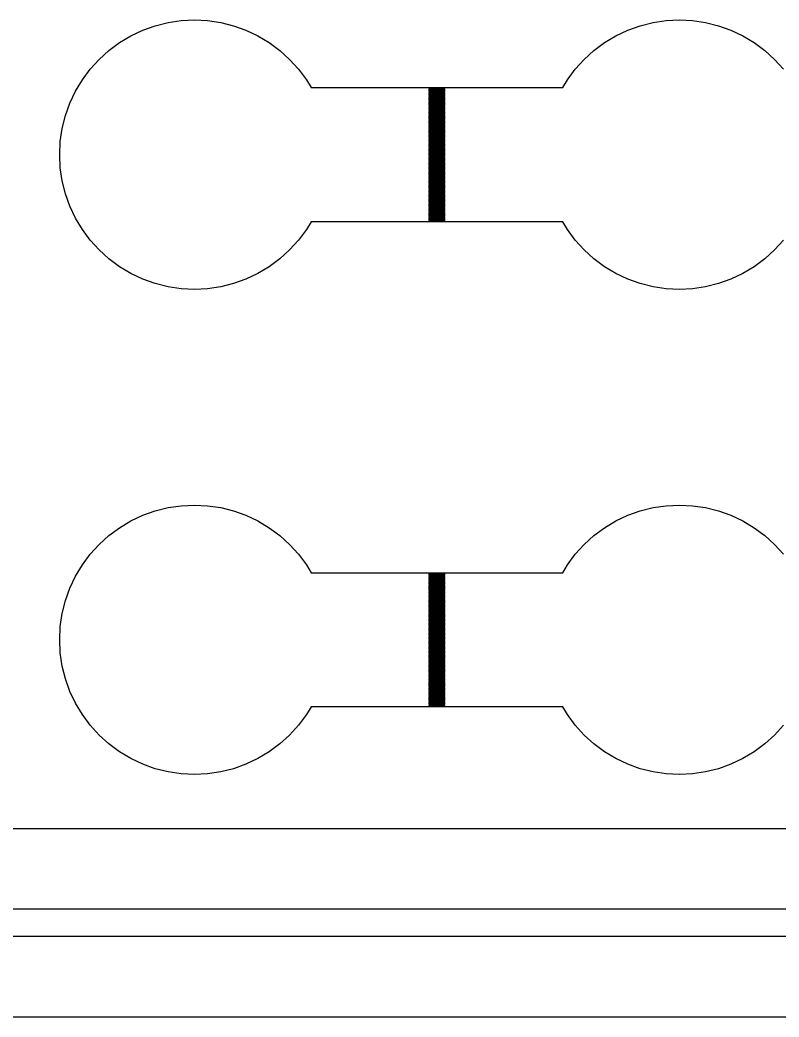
# Model space of a CAD drawing. Extents: x -16 to 132, y -40 to 113.
# Drawn here: x 84.12 to 98.53, y -2.56 to 16.36 of the extents above; entities that cross this region are included whole.
import ezdxf

# ---------------------------------------------------------------- set-up
doc = ezdxf.new("R2010")
doc.units = 0

msp = doc.modelspace()

# ---------------------------------------------------------------- linework, layer by layer
for p, q in [((86.6902, 16.2515), (86.9335, 16.3125)), ((86.9335, 16.3125), (87.1817, 16.3493)), ((87.1817, 16.3493), (87.4323, 16.3616)), ((87.4323, 16.3616), (87.6829, 16.3493)), ((87.6829, 16.3493), (87.931, 16.3125)), ((87.931, 16.3125), (88.1744, 16.2515)), ((95.8936, 16.2515), (96.1369, 16.3125)), ((96.1369, 16.3125), (96.3851, 16.3493)), ((96.3851, 16.3493), (96.6357, 16.3616)), ((96.6357, 16.3616), (96.8863, 16.3493)), ((96.8863, 16.3493), (97.1344, 16.3125)), ((97.1344, 16.3125), (97.3778, 16.2515)), ((86.2272, 16.0597), (86.454, 16.167)), ((86.454, 16.167), (86.6902, 16.2515)), ((88.1744, 16.2515), (88.4106, 16.167)), ((88.4106, 16.167), (88.6374, 16.0597)), ((95.4306, 16.0597), (95.6574, 16.167)), ((95.6574, 16.167), (95.8936, 16.2515)), ((97.3778, 16.2515), (97.614, 16.167)), ((97.614, 16.167), (97.8408, 16.0597)), ((85.8105, 15.7813), (86.012, 15.9307)), ((86.012, 15.9307), (86.2272, 16.0597)), ((88.6374, 16.0597), (88.8526, 15.9307)), ((88.8526, 15.9307), (89.0541, 15.7813)), ((95.0139, 15.7813), (95.2154, 15.9307)), ((95.2154, 15.9307), (95.4306, 16.0597)), ((97.8408, 16.0597), (98.056, 15.9307)), ((98.056, 15.9307), (98.2575, 15.7813)), ((85.6246, 15.6128), (85.8105, 15.7813)), ((89.0541, 15.7813), (89.24, 15.6128)), ((94.828, 15.6128), (95.0139, 15.7813)), ((98.2575, 15.7813), (98.4434, 15.6128)), ((85.4561, 15.4269), (85.6246, 15.6128)), ((89.24, 15.6128), (89.4085, 15.4269)), ((94.6595, 15.4269), (94.828, 15.6128)), ((98.4434, 15.6128), (98.6119, 15.4269)), ((85.3067, 15.2254), (85.4561, 15.4269)), ((89.4085, 15.4269), (89.5579, 15.2254)), ((94.51, 15.2254), (94.6595, 15.4269)), ((85.1777, 15.0102), (85.3067, 15.2254)), ((89.5579, 15.2254), (89.6461, 15.0782)), ((94.4218, 15.0782), (94.51, 15.2254)), ((85.0704, 14.7834), (85.1777, 15.0102)), ((89.6461, 15.0782), (94.4218, 15.0782)), ((92.1874, 15.068), (91.8806, 15.068)), ((91.8806, 15.068), (91.8806, 15.0578)), ((91.8806, 15.0578), (92.1874, 15.0578)), ((92.1874, 15.0475), (91.8806, 15.0475)), ((91.8806, 15.0475), (91.8806, 15.0373)), ((91.8806, 15.0373), (92.1874, 15.0373)), ((92.1874, 15.0271), (91.8806, 15.0271)), ((91.8806, 15.0271), (91.8806, 15.0169)), ((91.8806, 15.0169), (92.1874, 15.0169)), ((92.1874, 15.0066), (91.8806, 15.0066)), ((91.8806, 15.0066), (91.8806, 14.9964)), ((91.8806, 14.9964), (92.1874, 14.9964)), ((92.1874, 14.9862), (91.8806, 14.9862)), ((91.8806, 14.9862), (91.8806, 14.976)), ((91.8806, 14.976), (92.1874, 14.976)), ((92.1874, 14.9657), (91.8806, 14.9657)), ((91.8806, 14.9657), (91.8806, 14.9555)), ((91.8806, 14.9555), (92.1874, 14.9555)), ((92.1874, 14.9453), (91.8806, 14.9453)), ((91.8806, 14.9453), (91.8806, 14.9351)), ((92.1874, 15.0578), (92.1874, 15.068)), ((92.1874, 15.0373), (92.1874, 15.0475)), ((92.1874, 15.0169), (92.1874, 15.0271)), ((92.1874, 14.9964), (92.1874, 15.0066)), ((92.1874, 14.976), (92.1874, 14.9862)), ((92.1874, 14.9555), (92.1874, 14.9657)), ((92.1874, 14.9351), (92.1874, 14.9453)), ((84.9859, 14.5472), (85.0704, 14.7834)), ((91.8806, 14.9351), (92.1874, 14.9351)), ((92.1874, 14.9248), (91.8806, 14.9248)), ((91.8806, 14.9248), (91.8806, 14.9146)), ((91.8806, 14.9146), (92.1874, 14.9146)), ((92.1874, 14.9044), (91.8806, 14.9044)), ((91.8806, 14.9044), (91.8806, 14.8941)), ((91.8806, 14.8941), (92.1874, 14.8941)), ((92.1874, 14.8839), (91.8806, 14.8839)), ((91.8806, 14.8839), (91.8806, 14.8737)), ((91.8806, 14.8737), (92.1874, 14.8737)), ((92.1874, 14.8635), (91.8806, 14.8635)), ((91.8806, 14.8635), (91.8806, 14.8533)), ((91.8806, 14.8533), (92.1874, 14.8533)), ((92.1874, 14.843), (91.8806, 14.843)), ((91.8806, 14.843), (91.8806, 14.8328)), ((91.8806, 14.8328), (92.1874, 14.8328)), ((92.1874, 14.8226), (91.8806, 14.8226)), ((91.8806, 14.8226), (91.8806, 14.8123)), ((91.8806, 14.8123), (92.1874, 14.8123)), ((92.1874, 14.8021), (91.8806, 14.8021)), ((91.8806, 14.8021), (91.8806, 14.7919)), ((91.8806, 14.7919), (92.1874, 14.7919)), ((92.1874, 14.7817), (91.8806, 14.7817)), ((91.8806, 14.7817), (91.8806, 14.7714)), ((91.8806, 14.7714), (92.1874, 14.7714)), ((92.1874, 14.7612), (91.8806, 14.7612)), ((91.8806, 14.7612), (91.8806, 14.751)), ((92.1874, 14.9146), (92.1874, 14.9248)), ((92.1874, 14.8941), (92.1874, 14.9044)), ((92.1874, 14.8737), (92.1874, 14.8839)), ((92.1874, 14.8533), (92.1874, 14.8635)), ((92.1874, 14.8328), (92.1874, 14.843)), ((92.1874, 14.8123), (92.1874, 14.8226)), ((92.1874, 14.7919), (92.1874, 14.8021)), ((92.1874, 14.7714), (92.1874, 14.7817)), ((92.1874, 14.751), (92.1874, 14.7612)), ((91.8806, 14.751), (92.1874, 14.751)), ((92.1874, 14.7408), (91.8806, 14.7408)), ((91.8806, 14.7408), (91.8806, 14.7305)), ((91.8806, 14.7305), (92.1874, 14.7305)), ((92.1874, 14.7203), (91.8806, 14.7203)), ((91.8806, 14.7203), (91.8806, 14.7101)), ((91.8806, 14.7101), (92.1874, 14.7101)), ((92.1874, 14.6999), (91.8806, 14.6999)), ((91.8806, 14.6999), (91.8806, 14.6896)), ((91.8806, 14.6896), (92.1874, 14.6896)), ((92.1874, 14.6794), (91.8806, 14.6794)), ((91.8806, 14.6794), (91.8806, 14.6692)), ((91.8806, 14.6692), (92.1874, 14.6692)), ((92.1874, 14.659), (91.8806, 14.659)), ((91.8806, 14.659), (91.8806, 14.6487)), ((91.8806, 14.6487), (92.1874, 14.6487)), ((92.1874, 14.6385), (91.8806, 14.6385)), ((91.8806, 14.6385), (91.8806, 14.6283)), ((91.8806, 14.6283), (92.1874, 14.6283)), ((92.1874, 14.6181), (91.8806, 14.6181)), ((91.8806, 14.6181), (91.8806, 14.6078)), ((91.8806, 14.6078), (92.1874, 14.6078)), ((92.1874, 14.5976), (91.8806, 14.5976)), ((91.8806, 14.5976), (91.8806, 14.5874)), ((91.8806, 14.5874), (92.1874, 14.5874)), ((92.1874, 14.5771), (91.8806, 14.5771)), ((91.8806, 14.5771), (91.8806, 14.5669)), ((92.1874, 14.7305), (92.1874, 14.7408)), ((92.1874, 14.7101), (92.1874, 14.7203)), ((92.1874, 14.6896), (92.1874, 14.6999)), ((92.1874, 14.6692), (92.1874, 14.6794)), ((92.1874, 14.6487), (92.1874, 14.659)), ((92.1874, 14.6283), (92.1874, 14.6385)), ((92.1874, 14.6078), (92.1874, 14.6181)), ((92.1874, 14.5874), (92.1874, 14.5976)), ((92.1874, 14.5669), (92.1874, 14.5771)), ((84.9249, 14.3038), (84.9859, 14.5472)), ((91.8806, 14.5669), (92.1874, 14.5669)), ((92.1874, 14.5567), (91.8806, 14.5567)), ((91.8806, 14.5567), (91.8806, 14.5465)), ((91.8806, 14.5465), (92.1874, 14.5465)), ((92.1874, 14.5363), (91.8806, 14.5363)), ((91.8806, 14.5363), (91.8806, 14.526)), ((91.8806, 14.526), (92.1874, 14.526)), ((92.1874, 14.5158), (91.8806, 14.5158)), ((91.8806, 14.5158), (91.8806, 14.5056)), ((91.8806, 14.5056), (92.1874, 14.5056)), ((92.1874, 14.4953), (91.8806, 14.4953)), ((91.8806, 14.4953), (91.8806, 14.4851)), ((91.8806, 14.4851), (92.1874, 14.4851)), ((92.1874, 14.4749), (91.8806, 14.4749)), ((91.8806, 14.4749), (91.8806, 14.4647)), ((91.8806, 14.4647), (92.1874, 14.4647)), ((92.1874, 14.4544), (91.8806, 14.4544)), ((91.8806, 14.4544), (91.8806, 14.4442)), ((91.8806, 14.4442), (92.1874, 14.4442)), ((92.1874, 14.434), (91.8806, 14.434)), ((91.8806, 14.434), (91.8806, 14.4238)), ((91.8806, 14.4238), (92.1874, 14.4238)), ((92.1874, 14.4135), (91.8806, 14.4135)), ((91.8806, 14.4135), (91.8806, 14.4033)), ((91.8806, 14.4033), (92.1874, 14.4033)), ((92.1874, 14.3931), (91.8806, 14.3931)), ((91.8806, 14.3931), (91.8806, 14.3828)), ((91.8806, 14.3828), (92.1874, 14.3828)), ((92.1874, 14.5465), (92.1874, 14.5567)), ((92.1874, 14.526), (92.1874, 14.5363)), ((92.1874, 14.5056), (92.1874, 14.5158)), ((92.1874, 14.4851), (92.1874, 14.4953)), ((92.1874, 14.4647), (92.1874, 14.4749)), ((92.1874, 14.4442), (92.1874, 14.4544)), ((92.1874, 14.4238), (92.1874, 14.434)), ((92.1874, 14.4033), (92.1874, 14.4135)), ((92.1874, 14.3828), (92.1874, 14.3931)), ((84.8881, 14.0557), (84.9249, 14.3038)), ((92.1874, 14.3726), (91.8806, 14.3726)), ((91.8806, 14.3726), (91.8806, 14.3624)), ((91.8806, 14.3624), (92.1874, 14.3624)), ((92.1874, 14.3522), (91.8806, 14.3522)), ((91.8806, 14.3522), (91.8806, 14.3419)), ((91.8806, 14.3419), (92.1874, 14.3419)), ((92.1874, 14.3317), (91.8806, 14.3317)), ((91.8806, 14.3317), (91.8806, 14.3215)), ((91.8806, 14.3215), (92.1874, 14.3215)), ((92.1874, 14.3113), (91.8806, 14.3113)), ((91.8806, 14.3113), (91.8806, 14.301)), ((91.8806, 14.301), (92.1874, 14.301)), ((92.1874, 14.2908), (91.8806, 14.2908)), ((91.8806, 14.2908), (91.8806, 14.2806)), ((91.8806, 14.2806), (92.1874, 14.2806)), ((92.1874, 14.2704), (91.8806, 14.2704)), ((91.8806, 14.2704), (91.8806, 14.2601)), ((91.8806, 14.2601), (92.1874, 14.2601)), ((92.1874, 14.2499), (91.8806, 14.2499)), ((91.8806, 14.2499), (91.8806, 14.2397)), ((91.8806, 14.2397), (92.1874, 14.2397)), ((92.1874, 14.2295), (91.8806, 14.2295)), ((91.8806, 14.2295), (91.8806, 14.2192)), ((91.8806, 14.2192), (92.1874, 14.2192)), ((92.1874, 14.209), (91.8806, 14.209)), ((91.8806, 14.209), (91.8806, 14.1988)), ((91.8806, 14.1988), (92.1874, 14.1988)), ((92.1874, 14.1886), (91.8806, 14.1886)), ((91.8806, 14.1886), (91.8806, 14.1783)), ((92.1874, 14.3624), (92.1874, 14.3726)), ((92.1874, 14.3419), (92.1874, 14.3522)), ((92.1874, 14.3215), (92.1874, 14.3317)), ((92.1874, 14.301), (92.1874, 14.3113)), ((92.1874, 14.2806), (92.1874, 14.2908)), ((92.1874, 14.2601), (92.1874, 14.2704)), ((92.1874, 14.2397), (92.1874, 14.2499)), ((92.1874, 14.2192), (92.1874, 14.2295)), ((92.1874, 14.1988), (92.1874, 14.209)), ((92.1874, 14.1783), (92.1874, 14.1886)), ((84.8758, 13.8051), (84.8881, 14.0557)), ((91.8806, 14.1783), (92.1874, 14.1783)), ((92.1874, 14.1681), (91.8806, 14.1681)), ((91.8806, 14.1681), (91.8806, 14.1579)), ((91.8806, 14.1579), (92.1874, 14.1579)), ((92.1874, 14.1477), (91.8806, 14.1477)), ((91.8806, 14.1477), (91.8806, 14.1374)), ((91.8806, 14.1374), (92.1874, 14.1374)), ((92.1874, 14.1272), (91.8806, 14.1272)), ((91.8806, 14.1272), (91.8806, 14.117)), ((91.8806, 14.117), (92.1874, 14.117)), ((92.1874, 14.1068), (91.8806, 14.1068)), ((91.8806, 14.1068), (91.8806, 14.0965)), ((91.8806, 14.0965), (92.1874, 14.0965)), ((92.1874, 14.0863), (91.8806, 14.0863)), ((91.8806, 14.0863), (91.8806, 14.0761)), ((91.8806, 14.0761), (92.1874, 14.0761)), ((92.1874, 14.0658), (91.8806, 14.0658)), ((91.8806, 14.0658), (91.8806, 14.0556)), ((91.8806, 14.0556), (92.1874, 14.0556)), ((92.1874, 14.0454), (91.8806, 14.0454)), ((91.8806, 14.0454), (91.8806, 14.0352)), ((91.8806, 14.0352), (92.1874, 14.0352)), ((92.1874, 14.0249), (91.8806, 14.0249)), ((91.8806, 14.0249), (91.8806, 14.0147)), ((91.8806, 14.0147), (92.1874, 14.0147)), ((92.1874, 14.0045), (91.8806, 14.0045)), ((91.8806, 14.0045), (91.8806, 13.9943)), ((92.1874, 14.1579), (92.1874, 14.1681)), ((92.1874, 14.1374), (92.1874, 14.1477)), ((92.1874, 14.117), (92.1874, 14.1272)), ((92.1874, 14.0965), (92.1874, 14.1068)), ((92.1874, 14.0761), (92.1874, 14.0863)), ((92.1874, 14.0556), (92.1874, 14.0658)), ((92.1874, 14.0352), (92.1874, 14.0454)), ((92.1874, 14.0147), (92.1874, 14.0249)), ((92.1874, 13.9943), (92.1874, 14.0045)), ((91.8806, 13.9943), (92.1874, 13.9943)), ((92.1874, 13.984), (91.8806, 13.984)), ((91.8806, 13.984), (91.8806, 13.9738)), ((91.8806, 13.9738), (92.1874, 13.9738)), ((92.1874, 13.9636), (91.8806, 13.9636)), ((91.8806, 13.9636), (91.8806, 13.9534)), ((91.8806, 13.9534), (92.1874, 13.9534)), ((92.1874, 13.9431), (91.8806, 13.9431)), ((91.8806, 13.9431), (91.8806, 13.9329)), ((91.8806, 13.9329), (92.1874, 13.9329)), ((92.1874, 13.9227), (91.8806, 13.9227)), ((91.8806, 13.9227), (91.8806, 13.9125)), ((91.8806, 13.9125), (92.1874, 13.9125)), ((92.1874, 13.9022), (91.8806, 13.9022)), ((91.8806, 13.9022), (91.8806, 13.892)), ((91.8806, 13.892), (92.1874, 13.892)), ((92.1874, 13.8818), (91.8806, 13.8818)), ((91.8806, 13.8818), (91.8806, 13.8716)), ((91.8806, 13.8716), (92.1874, 13.8716)), ((92.1874, 13.8613), (91.8806, 13.8613)), ((91.8806, 13.8613), (91.8806, 13.8511)), ((91.8806, 13.8511), (92.1874, 13.8511)), ((92.1874, 13.8409), (91.8806, 13.8409)), ((91.8806, 13.8409), (91.8806, 13.8307)), ((91.8806, 13.8307), (92.1874, 13.8307)), ((92.1874, 13.8204), (91.8806, 13.8204)), ((91.8806, 13.8204), (91.8806, 13.8102)), ((92.1874, 13.9738), (92.1874, 13.984)), ((92.1874, 13.9534), (92.1874, 13.9636)), ((92.1874, 13.9329), (92.1874, 13.9431)), ((92.1874, 13.9125), (92.1874, 13.9227)), ((92.1874, 13.892), (92.1874, 13.9022)), ((92.1874, 13.8716), (92.1874, 13.8818)), ((92.1874, 13.8511), (92.1874, 13.8613)), ((92.1874, 13.8307), (92.1874, 13.8409)), ((92.1874, 13.8102), (92.1874, 13.8204)), ((84.8881, 13.5545), (84.8758, 13.8051)), ((91.8806, 13.8102), (92.1874, 13.8102)), ((92.1874, 13.8), (91.8806, 13.8)), ((91.8806, 13.8), (91.8806, 13.7897)), ((91.8806, 13.7897), (92.1874, 13.7897)), ((92.1874, 13.7795), (91.8806, 13.7795)), ((91.8806, 13.7795), (91.8806, 13.7693)), ((91.8806, 13.7693), (92.1874, 13.7693)), ((92.1874, 13.7591), (91.8806, 13.7591)), ((91.8806, 13.7591), (91.8806, 13.7489)), ((91.8806, 13.7489), (92.1874, 13.7489)), ((92.1874, 13.7386), (91.8806, 13.7386)), ((91.8806, 13.7386), (91.8806, 13.7284)), ((91.8806, 13.7284), (92.1874, 13.7284)), ((92.1874, 13.7182), (91.8806, 13.7182)), ((91.8806, 13.7182), (91.8806, 13.708)), ((91.8806, 13.708), (92.1874, 13.708)), ((92.1874, 13.6977), (91.8806, 13.6977)), ((91.8806, 13.6977), (91.8806, 13.6875)), ((91.8806, 13.6875), (92.1874, 13.6875)), ((92.1874, 13.6773), (91.8806, 13.6773)), ((91.8806, 13.6773), (91.8806, 13.6671)), ((91.8806, 13.6671), (92.1874, 13.6671)), ((92.1874, 13.6568), (91.8806, 13.6568)), ((91.8806, 13.6568), (91.8806, 13.6466)), ((91.8806, 13.6466), (92.1874, 13.6466)), ((92.1874, 13.6364), (91.8806, 13.6364)), ((91.8806, 13.6364), (91.8806, 13.6261)), ((91.8806, 13.6261), (92.1874, 13.6261)), ((92.1874, 13.7897), (92.1874, 13.8)), ((92.1874, 13.7693), (92.1874, 13.7795)), ((92.1874, 13.7489), (92.1874, 13.7591)), ((92.1874, 13.7284), (92.1874, 13.7386)), ((92.1874, 13.708), (92.1874, 13.7182)), ((92.1874, 13.6875), (92.1874, 13.6977)), ((92.1874, 13.6671), (92.1874, 13.6773)), ((92.1874, 13.6466), (92.1874, 13.6568)), ((92.1874, 13.6261), (92.1874, 13.6364)), ((84.9249, 13.3064), (84.8881, 13.5545)), ((92.1874, 13.6159), (91.8806, 13.6159)), ((91.8806, 13.6159), (91.8806, 13.6057)), ((91.8806, 13.6057), (92.1874, 13.6057)), ((92.1874, 13.5955), (91.8806, 13.5955)), ((91.8806, 13.5955), (91.8806, 13.5852)), ((91.8806, 13.5852), (92.1874, 13.5852)), ((92.1874, 13.575), (91.8806, 13.575)), ((91.8806, 13.575), (91.8806, 13.5648)), ((91.8806, 13.5648), (92.1874, 13.5648)), ((92.1874, 13.5546), (91.8806, 13.5546)), ((91.8806, 13.5546), (91.8806, 13.5443)), ((91.8806, 13.5443), (92.1874, 13.5443)), ((92.1874, 13.5341), (91.8806, 13.5341)), ((91.8806, 13.5341), (91.8806, 13.5239)), ((91.8806, 13.5239), (92.1874, 13.5239)), ((92.1874, 13.5137), (91.8806, 13.5137)), ((91.8806, 13.5137), (91.8806, 13.5034)), ((91.8806, 13.5034), (92.1874, 13.5034)), ((92.1874, 13.4932), (91.8806, 13.4932)), ((91.8806, 13.4932), (91.8806, 13.483)), ((91.8806, 13.483), (92.1874, 13.483)), ((92.1874, 13.4727), (91.8806, 13.4727)), ((91.8806, 13.4727), (91.8806, 13.4625)), ((91.8806, 13.4625), (92.1874, 13.4625)), ((92.1874, 13.4523), (91.8806, 13.4523)), ((91.8806, 13.4523), (91.8806, 13.4421)), ((91.8806, 13.4421), (92.1874, 13.4421)), ((92.1874, 13.4319), (91.8806, 13.4319)), ((91.8806, 13.4319), (91.8806, 13.4216)), ((92.1874, 13.6057), (92.1874, 13.6159)), ((92.1874, 13.5852), (92.1874, 13.5955)), ((92.1874, 13.5648), (92.1874, 13.575)), ((92.1874, 13.5443), (92.1874, 13.5546)), ((92.1874, 13.5239), (92.1874, 13.5341)), ((92.1874, 13.5034), (92.1874, 13.5137)), ((92.1874, 13.483), (92.1874, 13.4932)), ((92.1874, 13.4625), (92.1874, 13.4727)), ((92.1874, 13.4421), (92.1874, 13.4523)), ((92.1874, 13.4216), (92.1874, 13.4319)), ((84.9859, 13.063), (84.9249, 13.3064)), ((91.8806, 13.4216), (92.1874, 13.4216)), ((92.1874, 13.4114), (91.8806, 13.4114)), ((91.8806, 13.4114), (91.8806, 13.4012)), ((91.8806, 13.4012), (92.1874, 13.4012)), ((92.1874, 13.3909), (91.8806, 13.3909)), ((91.8806, 13.3909), (91.8806, 13.3807)), ((91.8806, 13.3807), (92.1874, 13.3807)), ((92.1874, 13.3705), (91.8806, 13.3705)), ((91.8806, 13.3705), (91.8806, 13.3603)), ((91.8806, 13.3603), (92.1874, 13.3603)), ((92.1874, 13.35), (91.8806, 13.35)), ((91.8806, 13.35), (91.8806, 13.3398)), ((91.8806, 13.3398), (92.1874, 13.3398)), ((92.1874, 13.3296), (91.8806, 13.3296)), ((91.8806, 13.3296), (91.8806, 13.3194)), ((91.8806, 13.3194), (92.1874, 13.3194)), ((92.1874, 13.3091), (91.8806, 13.3091)), ((91.8806, 13.3091), (91.8806, 13.2989)), ((91.8806, 13.2989), (92.1874, 13.2989)), ((92.1874, 13.2887), (91.8806, 13.2887)), ((91.8806, 13.2887), (91.8806, 13.2785)), ((91.8806, 13.2785), (92.1874, 13.2785)), ((92.1874, 13.2682), (91.8806, 13.2682)), ((91.8806, 13.2682), (91.8806, 13.258)), ((91.8806, 13.258), (92.1874, 13.258)), ((92.1874, 13.2478), (91.8806, 13.2478)), ((91.8806, 13.2478), (91.8806, 13.2376)), ((92.1874, 13.4012), (92.1874, 13.4114)), ((92.1874, 13.3807), (92.1874, 13.3909)), ((92.1874, 13.3603), (92.1874, 13.3705)), ((92.1874, 13.3398), (92.1874, 13.35)), ((92.1874, 13.3194), (92.1874, 13.3296)), ((92.1874, 13.2989), (92.1874, 13.3091)), ((92.1874, 13.2785), (92.1874, 13.2887)), ((92.1874, 13.258), (92.1874, 13.2682)), ((92.1874, 13.2376), (92.1874, 13.2478)), ((85.0704, 12.8268), (84.9859, 13.063)), ((91.8806, 13.2376), (92.1874, 13.2376)), ((92.1874, 13.2273), (91.8806, 13.2273)), ((91.8806, 13.2273), (91.8806, 13.2171)), ((91.8806, 13.2171), (92.1874, 13.2171)), ((92.1874, 13.2069), (91.8806, 13.2069)), ((91.8806, 13.2069), (91.8806, 13.1967)), ((91.8806, 13.1967), (92.1874, 13.1967)), ((92.1874, 13.1864), (91.8806, 13.1864)), ((91.8806, 13.1864), (91.8806, 13.1762)), ((91.8806, 13.1762), (92.1874, 13.1762)), ((92.1874, 13.166), (91.8806, 13.166)), ((91.8806, 13.166), (91.8806, 13.1557)), ((91.8806, 13.1557), (92.1874, 13.1557)), ((92.1874, 13.1455), (91.8806, 13.1455)), ((91.8806, 13.1455), (91.8806, 13.1353)), ((91.8806, 13.1353), (92.1874, 13.1353)), ((92.1874, 13.1251), (91.8806, 13.1251)), ((91.8806, 13.1251), (91.8806, 13.1149)), ((91.8806, 13.1149), (92.1874, 13.1149)), ((92.1874, 13.1046), (91.8806, 13.1046)), ((91.8806, 13.1046), (91.8806, 13.0944)), ((91.8806, 13.0944), (92.1874, 13.0944)), ((92.1874, 13.0842), (91.8806, 13.0842)), ((91.8806, 13.0842), (91.8806, 13.0739)), ((91.8806, 13.0739), (92.1874, 13.0739)), ((92.1874, 13.0637), (91.8806, 13.0637)), ((91.8806, 13.0637), (91.8806, 13.0535)), ((91.8806, 13.0535), (92.1874, 13.0535)), ((92.1874, 13.2171), (92.1874, 13.2273)), ((92.1874, 13.1967), (92.1874, 13.2069)), ((92.1874, 13.1762), (92.1874, 13.1864)), ((92.1874, 13.1557), (92.1874, 13.166)), ((92.1874, 13.1353), (92.1874, 13.1455)), ((92.1874, 13.1149), (92.1874, 13.1251)), ((92.1874, 13.0944), (92.1874, 13.1046)), ((92.1874, 13.0739), (92.1874, 13.0842)), ((92.1874, 13.0535), (92.1874, 13.0637)), ((92.1874, 13.0433), (91.8806, 13.0433)), ((91.8806, 13.0433), (91.8806, 13.033)), ((91.8806, 13.033), (92.1874, 13.033)), ((92.1874, 13.0228), (91.8806, 13.0228)), ((91.8806, 13.0228), (91.8806, 13.0126)), ((91.8806, 13.0126), (92.1874, 13.0126)), ((92.1874, 13.0024), (91.8806, 13.0024)), ((91.8806, 13.0024), (91.8806, 12.9921)), ((91.8806, 12.9921), (92.1874, 12.9921)), ((92.1874, 12.9819), (91.8806, 12.9819)), ((91.8806, 12.9819), (91.8806, 12.9717)), ((91.8806, 12.9717), (92.1874, 12.9717)), ((92.1874, 12.9615), (91.8806, 12.9615)), ((91.8806, 12.9615), (91.8806, 12.9512)), ((91.8806, 12.9512), (92.1874, 12.9512)), ((92.1874, 12.941), (91.8806, 12.941)), ((91.8806, 12.941), (91.8806, 12.9308)), ((91.8806, 12.9308), (92.1874, 12.9308)), ((92.1874, 12.9205), (91.8806, 12.9205)), ((91.8806, 12.9205), (91.8806, 12.9103)), ((91.8806, 12.9103), (92.1874, 12.9103)), ((92.1874, 12.9001), (91.8806, 12.9001)), ((91.8806, 12.9001), (91.8806, 12.8899)), ((91.8806, 12.8899), (92.1874, 12.8899)), ((92.1874, 12.8796), (91.8806, 12.8796)), ((91.8806, 12.8796), (91.8806, 12.8694)), ((91.8806, 12.8694), (92.1874, 12.8694)), ((92.1874, 13.033), (92.1874, 13.0433)), ((92.1874, 13.0126), (92.1874, 13.0228)), ((92.1874, 12.9921), (92.1874, 13.0024)), ((92.1874, 12.9717), (92.1874, 12.9819)), ((92.1874, 12.9512), (92.1874, 12.9615)), ((92.1874, 12.9308), (92.1874, 12.941)), ((92.1874, 12.9103), (92.1874, 12.9205)), ((92.1874, 12.8899), (92.1874, 12.9001)), ((92.1874, 12.8694), (92.1874, 12.8796)), ((85.1777, 12.6), (85.0704, 12.8268)), ((92.1874, 12.8592), (91.8806, 12.8592)), ((91.8806, 12.8592), (91.8806, 12.849)), ((91.8806, 12.849), (92.1874, 12.849)), ((92.1874, 12.8387), (91.8806, 12.8387)), ((91.8806, 12.8387), (91.8806, 12.8285)), ((91.8806, 12.8285), (92.1874, 12.8285)), ((92.1874, 12.8183), (91.8806, 12.8183)), ((91.8806, 12.8183), (91.8806, 12.8081)), ((91.8806, 12.8081), (92.1874, 12.8081)), ((92.1874, 12.7979), (91.8806, 12.7979)), ((91.8806, 12.7979), (91.8806, 12.7876)), ((91.8806, 12.7876), (92.1874, 12.7876)), ((92.1874, 12.7774), (91.8806, 12.7774)), ((91.8806, 12.7774), (91.8806, 12.7672)), ((91.8806, 12.7672), (92.1874, 12.7672)), ((92.1874, 12.7569), (91.8806, 12.7569)), ((91.8806, 12.7569), (91.8806, 12.7467)), ((91.8806, 12.7467), (92.1874, 12.7467)), ((92.1874, 12.7365), (91.8806, 12.7365)), ((91.8806, 12.7365), (91.8806, 12.7263)), ((91.8806, 12.7263), (92.1874, 12.7263)), ((92.1874, 12.716), (91.8806, 12.716)), ((91.8806, 12.716), (91.8806, 12.7058)), ((91.8806, 12.7058), (92.1874, 12.7058)), ((92.1874, 12.6956), (91.8806, 12.6956)), ((91.8806, 12.6956), (91.8806, 12.6854)), ((91.8806, 12.6854), (92.1874, 12.6854)), ((92.1874, 12.849), (92.1874, 12.8592)), ((92.1874, 12.8285), (92.1874, 12.8387)), ((92.1874, 12.8081), (92.1874, 12.8183)), ((92.1874, 12.7876), (92.1874, 12.7979)), ((92.1874, 12.7672), (92.1874, 12.7774)), ((92.1874, 12.7467), (92.1874, 12.7569)), ((92.1874, 12.7263), (92.1874, 12.7365)), ((92.1874, 12.7058), (92.1874, 12.716)), ((92.1874, 12.6854), (92.1874, 12.6956)), ((85.3067, 12.3848), (85.1777, 12.6)), ((89.6461, 12.532), (89.5579, 12.3848)), ((94.4218, 12.532), (89.6461, 12.532)), ((92.1874, 12.6751), (91.8806, 12.6751)), ((91.8806, 12.6751), (91.8806, 12.6649)), ((91.8806, 12.6649), (92.1874, 12.6649)), ((92.1874, 12.6547), (91.8806, 12.6547)), ((91.8806, 12.6547), (91.8806, 12.6444)), ((91.8806, 12.6444), (92.1874, 12.6444)), ((92.1874, 12.6342), (91.8806, 12.6342)), ((91.8806, 12.6342), (91.8806, 12.624)), ((91.8806, 12.624), (92.1874, 12.624)), ((92.1874, 12.6138), (91.8806, 12.6138)), ((91.8806, 12.6138), (91.8806, 12.6035)), ((91.8806, 12.6035), (92.1874, 12.6035)), ((92.1874, 12.5933), (91.8806, 12.5933)), ((91.8806, 12.5933), (91.8806, 12.5831)), ((91.8806, 12.5831), (92.1874, 12.5831)), ((92.1874, 12.5729), (91.8806, 12.5729)), ((91.8806, 12.5729), (91.8806, 12.5626)), ((91.8806, 12.5626), (92.1874, 12.5626)), ((92.1874, 12.5524), (91.8806, 12.5524)), ((91.8806, 12.5524), (91.8806, 12.5422)), ((91.8806, 12.5422), (92.1874, 12.5422)), ((92.1874, 12.6649), (92.1874, 12.6751)), ((92.1874, 12.6444), (92.1874, 12.6547)), ((92.1874, 12.624), (92.1874, 12.6342)), ((92.1874, 12.6035), (92.1874, 12.6138)), ((92.1874, 12.5831), (92.1874, 12.5933)), ((92.1874, 12.5626), (92.1874, 12.5729)), ((92.1874, 12.5422), (92.1874, 12.5524)), ((94.51, 12.3848), (94.4218, 12.532)), ((85.4561, 12.1833), (85.3067, 12.3848)), ((89.5579, 12.3848), (89.4085, 12.1833)), ((94.6595, 12.1833), (94.51, 12.3848)), ((85.6246, 11.9974), (85.4561, 12.1833)), ((89.4085, 12.1833), (89.24, 11.9974)), ((94.828, 11.9974), (94.6595, 12.1833)), ((98.6119, 12.1833), (98.4434, 11.9974)), ((85.8105, 11.8289), (85.6246, 11.9974)), ((89.24, 11.9974), (89.0541, 11.8289)), ((95.0139, 11.8289), (94.828, 11.9974)), ((98.4434, 11.9974), (98.2575, 11.8289)), ((86.012, 11.6795), (85.8105, 11.8289)), ((89.0541, 11.8289), (88.8526, 11.6795)), ((95.2154, 11.6795), (95.0139, 11.8289)), ((98.2575, 11.8289), (98.056, 11.6795)), ((86.2272, 11.5505), (86.012, 11.6795)), ((86.454, 11.4432), (86.2272, 11.5505)), ((88.6374, 11.5505), (88.4106, 11.4432)), ((88.8526, 11.6795), (88.6374, 11.5505)), ((95.4306, 11.5505), (95.2154, 11.6795)), ((95.6574, 11.4432), (95.4306, 11.5505)), ((97.8408, 11.5505), (97.614, 11.4432)), ((98.056, 11.6795), (97.8408, 11.5505)), ((86.6902, 11.3587), (86.454, 11.4432)), ((86.9335, 11.2977), (86.6902, 11.3587)), ((88.1744, 11.3587), (87.931, 11.2977)), ((88.4106, 11.4432), (88.1744, 11.3587)), ((95.8936, 11.3587), (95.6574, 11.4432)), ((96.1369, 11.2977), (95.8936, 11.3587)), ((97.3778, 11.3587), (97.1344, 11.2977)), ((97.614, 11.4432), (97.3778, 11.3587)), ((87.1817, 11.2609), (86.9335, 11.2977)), ((87.4323, 11.2486), (87.1817, 11.2609)), ((87.6829, 11.2609), (87.4323, 11.2486)), ((87.931, 11.2977), (87.6829, 11.2609)), ((96.3851, 11.2609), (96.1369, 11.2977)), ((96.6357, 11.2486), (96.3851, 11.2609)), ((96.8863, 11.2609), (96.6357, 11.2486)), ((97.1344, 11.2977), (96.8863, 11.2609)), ((86.454, 6.96358), (86.6902, 7.04811)), ((86.6902, 7.04811), (86.9335, 7.10905)), ((86.9335, 7.10905), (87.1817, 7.14587)), ((87.1817, 7.14587), (87.4323, 7.15819)), ((87.4323, 7.15819), (87.6829, 7.14587)), ((87.6829, 7.14587), (87.931, 7.10905)), ((87.931, 7.10905), (88.1744, 7.04811)), ((88.1744, 7.04811), (88.4106, 6.96358)), ((95.6574, 6.96358), (95.8936, 7.04811)), ((95.8936, 7.04811), (96.1369, 7.10905)), ((96.1369, 7.10905), (96.3851, 7.14587)), ((96.3851, 7.14587), (96.6357, 7.15819)), ((96.6357, 7.15819), (96.8863, 7.14587)), ((96.8863, 7.14587), (97.1344, 7.10905)), ((97.1344, 7.10905), (97.3778, 7.04811)), ((97.3778, 7.04811), (97.614, 6.96358)), ((86.012, 6.72733), (86.2272, 6.85631)), ((86.2272, 6.85631), (86.454, 6.96358)), ((88.4106, 6.96358), (88.6374, 6.85631)), ((88.6374, 6.85631), (88.8526, 6.72733)), ((95.2154, 6.72733), (95.4306, 6.85631)), ((95.4306, 6.85631), (95.6574, 6.96358)), ((97.614, 6.96358), (97.8408, 6.85631)), ((97.8408, 6.85631), (98.056, 6.72733)), ((85.8105, 6.5779), (86.012, 6.72733)), ((88.8526, 6.72733), (89.0541, 6.5779)), ((95.0139, 6.5779), (95.2154, 6.72733)), ((98.056, 6.72733), (98.2575, 6.5779)), ((85.6246, 6.40941), (85.8105, 6.5779)), ((89.0541, 6.5779), (89.24, 6.40941)), ((94.828, 6.40941), (95.0139, 6.5779)), ((98.2575, 6.5779), (98.4434, 6.40941)), ((85.4561, 6.22351), (85.6246, 6.40941)), ((89.24, 6.40941), (89.4085, 6.22351)), ((94.6595, 6.22351), (94.828, 6.40941)), ((98.4434, 6.40941), (98.6119, 6.22351)), ((85.3067, 6.022), (85.4561, 6.22351)), ((89.4085, 6.22351), (89.5579, 6.022)), ((94.51, 6.022), (94.6595, 6.22351)), ((85.1777, 5.80681), (85.3067, 6.022)), ((89.5579, 6.022), (89.6461, 5.87482)), ((89.6461, 5.87482), (94.4218, 5.87482)), ((94.4218, 5.87482), (94.51, 6.022)), ((85.0704, 5.58), (85.1777, 5.80681)), ((92.1874, 5.86459), (91.8806, 5.86459)), ((91.8806, 5.86459), (91.8806, 5.85437)), ((91.8806, 5.85437), (92.1874, 5.85437)), ((92.1874, 5.84415), (91.8806, 5.84415)), ((91.8806, 5.84415), (91.8806, 5.83391)), ((91.8806, 5.83391), (92.1874, 5.83391)), ((92.1874, 5.82368), (91.8806, 5.82368)), ((91.8806, 5.82368), (91.8806, 5.81348)), ((91.8806, 5.81348), (92.1874, 5.81348)), ((92.1874, 5.80324), (91.8806, 5.80324)), ((91.8806, 5.80324), (91.8806, 5.79301)), ((91.8806, 5.79301), (92.1874, 5.79301)), ((92.1874, 5.78279), (91.8806, 5.78279)), ((91.8806, 5.78279), (91.8806, 5.77255)), ((91.8806, 5.77255), (92.1874, 5.77255)), ((92.1874, 5.76234), (91.8806, 5.76234)), ((91.8806, 5.76234), (91.8806, 5.75212)), ((91.8806, 5.75212), (92.1874, 5.75212)), ((92.1874, 5.74188), (91.8806, 5.74188)), ((91.8806, 5.74188), (91.8806, 5.73166)), ((91.8806, 5.73166), (92.1874, 5.73166)), ((92.1874, 5.72142), (91.8806, 5.72142)), ((91.8806, 5.72142), (91.8806, 5.71121)), ((91.8806, 5.71121), (92.1874, 5.71121)), ((92.1874, 5.70099), (91.8806, 5.70099)), ((91.8806, 5.70099), (91.8806, 5.69075)), ((91.8806, 5.69075), (92.1874, 5.69075)), ((92.1874, 5.68053), (91.8806, 5.68053)), ((91.8806, 5.68053), (91.8806, 5.6703)), ((92.1874, 5.85437), (92.1874, 5.86459)), ((92.1874, 5.83391), (92.1874, 5.84415)), ((92.1874, 5.81348), (92.1874, 5.82368)), ((92.1874, 5.79301), (92.1874, 5.80324)), ((92.1874, 5.77255), (92.1874, 5.78279)), ((92.1874, 5.75212), (92.1874, 5.76234)), ((92.1874, 5.73166), (92.1874, 5.74188)), ((92.1874, 5.71121), (92.1874, 5.72142)), ((92.1874, 5.69075), (92.1874, 5.70099)), ((92.1874, 5.6703), (92.1874, 5.68053)), ((84.9859, 5.3438), (85.0704, 5.58)), ((91.8806, 5.6703), (92.1874, 5.6703)), ((92.1874, 5.66006), (91.8806, 5.66006)), ((91.8806, 5.66006), (91.8806, 5.64986)), ((91.8806, 5.64986), (92.1874, 5.64986)), ((92.1874, 5.63963), (91.8806, 5.63963)), ((91.8806, 5.63963), (91.8806, 5.62939)), ((91.8806, 5.62939), (92.1874, 5.62939)), ((92.1874, 5.61917), (91.8806, 5.61917)), ((91.8806, 5.61917), (91.8806, 5.60893)), ((91.8806, 5.60893), (92.1874, 5.60893)), ((92.1874, 5.59872), (91.8806, 5.59872)), ((91.8806, 5.59872), (91.8806, 5.5885)), ((91.8806, 5.5885), (92.1874, 5.5885)), ((92.1874, 5.57826), (91.8806, 5.57826)), ((91.8806, 5.57826), (91.8806, 5.56804)), ((91.8806, 5.56804), (92.1874, 5.56804)), ((92.1874, 5.55782), (91.8806, 5.55782)), ((91.8806, 5.55782), (91.8806, 5.54759)), ((91.8806, 5.54759), (92.1874, 5.54759)), ((92.1874, 5.53737), (91.8806, 5.53737)), ((91.8806, 5.53737), (91.8806, 5.52715)), ((91.8806, 5.52715), (92.1874, 5.52715)), ((92.1874, 5.51691), (91.8806, 5.51691)), ((91.8806, 5.51691), (91.8806, 5.50668)), ((91.8806, 5.50668), (92.1874, 5.50668)), ((92.1874, 5.49646), (91.8806, 5.49646)), ((91.8806, 5.49646), (91.8806, 5.48624)), ((92.1874, 5.64986), (92.1874, 5.66006)), ((92.1874, 5.62939), (92.1874, 5.63963)), ((92.1874, 5.60893), (92.1874, 5.61917)), ((92.1874, 5.5885), (92.1874, 5.59872)), ((92.1874, 5.56804), (92.1874, 5.57826)), ((92.1874, 5.54759), (92.1874, 5.55782)), ((92.1874, 5.52715), (92.1874, 5.53737)), ((92.1874, 5.50668), (92.1874, 5.51691)), ((92.1874, 5.48624), (92.1874, 5.49646)), ((84.9249, 5.10043), (84.9859, 5.3438)), ((91.8806, 5.48624), (92.1874, 5.48624)), ((92.1874, 5.47601), (91.8806, 5.47601)), ((91.8806, 5.47601), (91.8806, 5.46577)), ((91.8806, 5.46577), (92.1874, 5.46577)), ((92.1874, 5.45555), (91.8806, 5.45555)), ((91.8806, 5.45555), (91.8806, 5.44533)), ((91.8806, 5.44533), (92.1874, 5.44533)), ((92.1874, 5.4351), (91.8806, 5.4351)), ((91.8806, 5.4351), (91.8806, 5.42488)), ((91.8806, 5.42488), (92.1874, 5.42488)), ((92.1874, 5.41466), (91.8806, 5.41466)), ((91.8806, 5.41466), (91.8806, 5.40442)), ((91.8806, 5.40442), (92.1874, 5.40442)), ((92.1874, 5.3942), (91.8806, 5.3942)), ((91.8806, 5.3942), (91.8806, 5.38399)), ((91.8806, 5.38399), (92.1874, 5.38399)), ((92.1874, 5.37375), (91.8806, 5.37375)), ((91.8806, 5.37375), (91.8806, 5.36353)), ((91.8806, 5.36353), (92.1874, 5.36353)), ((92.1874, 5.35329), (91.8806, 5.35329)), ((91.8806, 5.35329), (91.8806, 5.34306)), ((91.8806, 5.34306), (92.1874, 5.34306)), ((92.1874, 5.33286), (91.8806, 5.33286)), ((91.8806, 5.33286), (91.8806, 5.32262)), ((91.8806, 5.32262), (92.1874, 5.32262)), ((92.1874, 5.31239), (91.8806, 5.31239)), ((91.8806, 5.31239), (91.8806, 5.30217)), ((91.8806, 5.30217), (92.1874, 5.30217)), ((92.1874, 5.46577), (92.1874, 5.47601)), ((92.1874, 5.44533), (92.1874, 5.45555)), ((92.1874, 5.42488), (92.1874, 5.4351)), ((92.1874, 5.40442), (92.1874, 5.41466)), ((92.1874, 5.38399), (92.1874, 5.3942)), ((92.1874, 5.36353), (92.1874, 5.37375)), ((92.1874, 5.34306), (92.1874, 5.35329)), ((92.1874, 5.32262), (92.1874, 5.33286)), ((92.1874, 5.30217), (92.1874, 5.31239)), ((92.1874, 5.29193), (91.8806, 5.29193)), ((91.8806, 5.29193), (91.8806, 5.28171)), ((91.8806, 5.28171), (92.1874, 5.28171)), ((92.1874, 5.2715), (91.8806, 5.2715)), ((91.8806, 5.2715), (91.8806, 5.26126)), ((91.8806, 5.26126), (92.1874, 5.26126)), ((92.1874, 5.25104), (91.8806, 5.25104)), ((91.8806, 5.25104), (91.8806, 5.24081)), ((91.8806, 5.24081), (92.1874, 5.24081)), ((92.1874, 5.23058), (91.8806, 5.23058)), ((91.8806, 5.23058), (91.8806, 5.22037)), ((91.8806, 5.22037), (92.1874, 5.22037)), ((92.1874, 5.21013), (91.8806, 5.21013)), ((91.8806, 5.21013), (91.8806, 5.19991)), ((91.8806, 5.19991), (92.1874, 5.19991)), ((92.1874, 5.18968), (91.8806, 5.18968)), ((91.8806, 5.18968), (91.8806, 5.17944)), ((91.8806, 5.17944), (92.1874, 5.17944)), ((92.1874, 5.16924), (91.8806, 5.16924)), ((91.8806, 5.16924), (91.8806, 5.15901)), ((91.8806, 5.15901), (92.1874, 5.15901)), ((92.1874, 5.14877), (91.8806, 5.14877)), ((91.8806, 5.14877), (91.8806, 5.13855)), ((91.8806, 5.13855), (92.1874, 5.13855)), ((92.1874, 5.12833), (91.8806, 5.12833)), ((91.8806, 5.12833), (91.8806, 5.11809)), ((91.8806, 5.11809), (92.1874, 5.11809)), ((92.1874, 5.28171), (92.1874, 5.29193)), ((92.1874, 5.26126), (92.1874, 5.2715)), ((92.1874, 5.24081), (92.1874, 5.25104)), ((92.1874, 5.22037), (92.1874, 5.23058)), ((92.1874, 5.19991), (92.1874, 5.21013)), ((92.1874, 5.17944), (92.1874, 5.18968)), ((92.1874, 5.15901), (92.1874, 5.16924)), ((92.1874, 5.13855), (92.1874, 5.14877)), ((92.1874, 5.11809), (92.1874, 5.12833)), ((84.8881, 4.85226), (84.9249, 5.10043)), ((92.1874, 5.10788), (91.8806, 5.10788)), ((91.8806, 5.10788), (91.8806, 5.09764)), ((91.8806, 5.09764), (92.1874, 5.09764)), ((92.1874, 5.08742), (91.8806, 5.08742)), ((91.8806, 5.08742), (91.8806, 5.07719)), ((91.8806, 5.07719), (92.1874, 5.07719)), ((92.1874, 5.06696), (91.8806, 5.06696)), ((91.8806, 5.06696), (91.8806, 5.05675)), ((91.8806, 5.05675), (92.1874, 5.05675)), ((92.1874, 5.04652), (91.8806, 5.04652)), ((91.8806, 5.04652), (91.8806, 5.03629)), ((91.8806, 5.03629), (92.1874, 5.03629)), ((92.1874, 5.02606), (91.8806, 5.02606)), ((91.8806, 5.02606), (91.8806, 5.01584)), ((91.8806, 5.01584), (92.1874, 5.01584)), ((92.1874, 5.00562), (91.8806, 5.00562)), ((91.8806, 5.00562), (91.8806, 4.99539)), ((91.8806, 4.99539), (92.1874, 4.99539)), ((92.1874, 4.98517), (91.8806, 4.98517)), ((91.8806, 4.98517), (91.8806, 4.97493)), ((91.8806, 4.97493), (92.1874, 4.97493)), ((92.1874, 4.96471), (91.8806, 4.96471)), ((91.8806, 4.96471), (91.8806, 4.95447)), ((91.8806, 4.95447), (92.1874, 4.95447)), ((92.1874, 4.94426), (91.8806, 4.94426)), ((91.8806, 4.94426), (91.8806, 4.93404)), ((91.8806, 4.93404), (92.1874, 4.93404)), ((92.1874, 4.9238), (91.8806, 4.9238)), ((91.8806, 4.9238), (91.8806, 4.91357)), ((92.1874, 5.09764), (92.1874, 5.10788)), ((92.1874, 5.07719), (92.1874, 5.08742)), ((92.1874, 5.05675), (92.1874, 5.06696)), ((92.1874, 5.03629), (92.1874, 5.04652)), ((92.1874, 5.01584), (92.1874, 5.02606)), ((92.1874, 4.99539), (92.1874, 5.00562)), ((92.1874, 4.97493), (92.1874, 4.98517)), ((92.1874, 4.95447), (92.1874, 4.96471)), ((92.1874, 4.93404), (92.1874, 4.94426)), ((92.1874, 4.91357), (92.1874, 4.9238)), ((84.8758, 4.6017), (84.8881, 4.85226)), ((91.8806, 4.91357), (92.1874, 4.91357)), ((92.1874, 4.90335), (91.8806, 4.90335)), ((91.8806, 4.90335), (91.8806, 4.89313)), ((91.8806, 4.89313), (92.1874, 4.89313)), ((92.1874, 4.8829), (91.8806, 4.8829)), ((91.8806, 4.8829), (91.8806, 4.87268)), ((91.8806, 4.87268), (92.1874, 4.87268)), ((92.1874, 4.86244), (91.8806, 4.86244)), ((91.8806, 4.86244), (91.8806, 4.85222)), ((91.8806, 4.85222), (92.1874, 4.85222)), ((92.1874, 4.842), (91.8806, 4.842)), ((91.8806, 4.842), (91.8806, 4.83177)), ((91.8806, 4.83177), (92.1874, 4.83177)), ((92.1874, 4.82155), (91.8806, 4.82155)), ((91.8806, 4.82155), (91.8806, 4.81131)), ((91.8806, 4.81131), (92.1874, 4.81131)), ((92.1874, 4.80109), (91.8806, 4.80109)), ((91.8806, 4.80109), (91.8806, 4.79088)), ((91.8806, 4.79088), (92.1874, 4.79088)), ((92.1874, 4.78064), (91.8806, 4.78064)), ((91.8806, 4.78064), (91.8806, 4.77042)), ((91.8806, 4.77042), (92.1874, 4.77042)), ((92.1874, 4.76019), (91.8806, 4.76019)), ((91.8806, 4.76019), (91.8806, 4.74995)), ((91.8806, 4.74995), (92.1874, 4.74995)), ((92.1874, 4.73973), (91.8806, 4.73973)), ((91.8806, 4.73973), (91.8806, 4.72952)), ((92.1874, 4.89313), (92.1874, 4.90335)), ((92.1874, 4.87268), (92.1874, 4.8829)), ((92.1874, 4.85222), (92.1874, 4.86244)), ((92.1874, 4.83177), (92.1874, 4.842)), ((92.1874, 4.81131), (92.1874, 4.82155)), ((92.1874, 4.79088), (92.1874, 4.80109)), ((92.1874, 4.77042), (92.1874, 4.78064)), ((92.1874, 4.74995), (92.1874, 4.76019)), ((92.1874, 4.72952), (92.1874, 4.73973)), ((84.8881, 4.35112), (84.8758, 4.6017)), ((91.8806, 4.72952), (92.1874, 4.72952)), ((92.1874, 4.71928), (91.8806, 4.71928)), ((91.8806, 4.71928), (91.8806, 4.70906)), ((91.8806, 4.70906), (92.1874, 4.70906)), ((92.1874, 4.69882), (91.8806, 4.69882)), ((91.8806, 4.69882), (91.8806, 4.6886)), ((91.8806, 4.6886), (92.1874, 4.6886)), ((92.1874, 4.67839), (91.8806, 4.67839)), ((91.8806, 4.67839), (91.8806, 4.66815)), ((91.8806, 4.66815), (92.1874, 4.66815)), ((92.1874, 4.65793), (91.8806, 4.65793)), ((91.8806, 4.65793), (91.8806, 4.64771)), ((91.8806, 4.64771), (92.1874, 4.64771)), ((92.1874, 4.63747), (91.8806, 4.63747)), ((91.8806, 4.63747), (91.8806, 4.62726)), ((91.8806, 4.62726), (92.1874, 4.62726)), ((92.1874, 4.61703), (91.8806, 4.61703)), ((91.8806, 4.61703), (91.8806, 4.6068)), ((91.8806, 4.6068), (92.1874, 4.6068)), ((92.1874, 4.59659), (91.8806, 4.59659)), ((91.8806, 4.59659), (91.8806, 4.58635)), ((91.8806, 4.58635), (92.1874, 4.58635)), ((92.1874, 4.57613), (91.8806, 4.57613)), ((91.8806, 4.57613), (91.8806, 4.56592)), ((91.8806, 4.56592), (92.1874, 4.56592)), ((92.1874, 4.55568), (91.8806, 4.55568)), ((91.8806, 4.55568), (91.8806, 4.54546)), ((91.8806, 4.54546), (92.1874, 4.54546)), ((92.1874, 4.70906), (92.1874, 4.71928)), ((92.1874, 4.6886), (92.1874, 4.69882)), ((92.1874, 4.66815), (92.1874, 4.67839)), ((92.1874, 4.64771), (92.1874, 4.65793)), ((92.1874, 4.62726), (92.1874, 4.63747)), ((92.1874, 4.6068), (92.1874, 4.61703)), ((92.1874, 4.58635), (92.1874, 4.59659)), ((92.1874, 4.56592), (92.1874, 4.57613)), ((92.1874, 4.54546), (92.1874, 4.55568)), ((92.1874, 4.53523), (91.8806, 4.53523)), ((91.8806, 4.53523), (91.8806, 4.52499)), ((91.8806, 4.52499), (92.1874, 4.52499)), ((92.1874, 4.51479), (91.8806, 4.51479)), ((91.8806, 4.51479), (91.8806, 4.50456)), ((91.8806, 4.50456), (92.1874, 4.50456)), ((92.1874, 4.49432), (91.8806, 4.49432)), ((91.8806, 4.49432), (91.8806, 4.4841)), ((91.8806, 4.4841), (92.1874, 4.4841)), ((92.1874, 4.47386), (91.8806, 4.47386)), ((91.8806, 4.47386), (91.8806, 4.46365)), ((91.8806, 4.46365), (92.1874, 4.46365)), ((92.1874, 4.45343), (91.8806, 4.45343)), ((91.8806, 4.45343), (91.8806, 4.44319)), ((91.8806, 4.44319), (92.1874, 4.44319)), ((92.1874, 4.43297), (91.8806, 4.43297)), ((91.8806, 4.43297), (91.8806, 4.42274)), ((91.8806, 4.42274), (92.1874, 4.42274)), ((92.1874, 4.41252), (91.8806, 4.41252)), ((91.8806, 4.41252), (91.8806, 4.4023)), ((91.8806, 4.4023), (92.1874, 4.4023)), ((92.1874, 4.39207), (91.8806, 4.39207)), ((91.8806, 4.39207), (91.8806, 4.38184)), ((91.8806, 4.38184), (92.1874, 4.38184)), ((92.1874, 4.37161), (91.8806, 4.37161)), ((91.8806, 4.37161), (91.8806, 4.36139)), ((91.8806, 4.36139), (92.1874, 4.36139)), ((92.1874, 4.35117), (91.8806, 4.35117)), ((91.8806, 4.35117), (91.8806, 4.34094)), ((92.1874, 4.52499), (92.1874, 4.53523)), ((92.1874, 4.50456), (92.1874, 4.51479)), ((92.1874, 4.4841), (92.1874, 4.49432)), ((92.1874, 4.46365), (92.1874, 4.47386)), ((92.1874, 4.44319), (92.1874, 4.45343)), ((92.1874, 4.42274), (92.1874, 4.43297)), ((92.1874, 4.4023), (92.1874, 4.41252)), ((92.1874, 4.38184), (92.1874, 4.39207)), ((92.1874, 4.36139), (92.1874, 4.37161)), ((92.1874, 4.34094), (92.1874, 4.35117)), ((84.9249, 4.10295), (84.8881, 4.35112)), ((91.8806, 4.34094), (92.1874, 4.34094)), ((92.1874, 4.3307), (91.8806, 4.3307)), ((91.8806, 4.3307), (91.8806, 4.32048)), ((91.8806, 4.32048), (92.1874, 4.32048)), ((92.1874, 4.31026), (91.8806, 4.31026)), ((91.8806, 4.31026), (91.8806, 4.30003)), ((91.8806, 4.30003), (92.1874, 4.30003)), ((92.1874, 4.28981), (91.8806, 4.28981)), ((91.8806, 4.28981), (91.8806, 4.27959)), ((91.8806, 4.27959), (92.1874, 4.27959)), ((92.1874, 4.26935), (91.8806, 4.26935)), ((91.8806, 4.26935), (91.8806, 4.25912)), ((91.8806, 4.25912), (92.1874, 4.25912)), ((92.1874, 4.24892), (91.8806, 4.24892)), ((91.8806, 4.24892), (91.8806, 4.23868)), ((91.8806, 4.23868), (92.1874, 4.23868)), ((92.1874, 4.22845), (91.8806, 4.22845)), ((91.8806, 4.22845), (91.8806, 4.21822)), ((91.8806, 4.21822), (92.1874, 4.21822)), ((92.1874, 4.20799), (91.8806, 4.20799)), ((91.8806, 4.20799), (91.8806, 4.19777)), ((91.8806, 4.19777), (92.1874, 4.19777)), ((92.1874, 4.18755), (91.8806, 4.18755)), ((91.8806, 4.18755), (91.8806, 4.17732)), ((91.8806, 4.17732), (92.1874, 4.17732)), ((92.1874, 4.1671), (91.8806, 4.1671)), ((91.8806, 4.1671), (91.8806, 4.15686)), ((92.1874, 4.32048), (92.1874, 4.3307)), ((92.1874, 4.30003), (92.1874, 4.31026)), ((92.1874, 4.27959), (92.1874, 4.28981)), ((92.1874, 4.25912), (92.1874, 4.26935)), ((92.1874, 4.23868), (92.1874, 4.24892)), ((92.1874, 4.21822), (92.1874, 4.22845)), ((92.1874, 4.19777), (92.1874, 4.20799)), ((92.1874, 4.17732), (92.1874, 4.18755)), ((92.1874, 4.15686), (92.1874, 4.1671)), ((84.9859, 3.85959), (84.9249, 4.10295)), ((91.8806, 4.15686), (92.1874, 4.15686)), ((92.1874, 4.14664), (91.8806, 4.14664)), ((91.8806, 4.14664), (91.8806, 4.13643)), ((91.8806, 4.13643), (92.1874, 4.13643)), ((92.1874, 4.12619), (91.8806, 4.12619)), ((91.8806, 4.12619), (91.8806, 4.11597)), ((91.8806, 4.11597), (92.1874, 4.11597)), ((92.1874, 4.10574), (91.8806, 4.10574)), ((91.8806, 4.10574), (91.8806, 4.0955)), ((91.8806, 4.0955), (92.1874, 4.0955)), ((92.1874, 4.0853), (91.8806, 4.0853)), ((91.8806, 4.0853), (91.8806, 4.07506)), ((91.8806, 4.07506), (92.1874, 4.07506)), ((92.1874, 4.06483), (91.8806, 4.06483)), ((91.8806, 4.06483), (91.8806, 4.05461)), ((91.8806, 4.05461), (92.1874, 4.05461)), ((92.1874, 4.04437), (91.8806, 4.04437)), ((91.8806, 4.04437), (91.8806, 4.03416)), ((91.8806, 4.03416), (92.1874, 4.03416)), ((92.1874, 4.02394), (91.8806, 4.02394)), ((91.8806, 4.02394), (91.8806, 4.0137)), ((91.8806, 4.0137), (92.1874, 4.0137)), ((92.1874, 4.00348), (91.8806, 4.00348)), ((91.8806, 4.00348), (91.8806, 3.99326)), ((91.8806, 3.99326), (92.1874, 3.99326)), ((92.1874, 3.98302), (91.8806, 3.98302)), ((91.8806, 3.98302), (91.8806, 3.97281)), ((91.8806, 3.97281), (92.1874, 3.97281)), ((92.1874, 4.13643), (92.1874, 4.14664)), ((92.1874, 4.11597), (92.1874, 4.12619)), ((92.1874, 4.0955), (92.1874, 4.10574)), ((92.1874, 4.07506), (92.1874, 4.0853)), ((92.1874, 4.05461), (92.1874, 4.06483)), ((92.1874, 4.03416), (92.1874, 4.04437)), ((92.1874, 4.0137), (92.1874, 4.02394)), ((92.1874, 3.99326), (92.1874, 4.00348)), ((92.1874, 3.97281), (92.1874, 3.98302)), ((85.0704, 3.62338), (84.9859, 3.85959)), ((92.1874, 3.96257), (91.8806, 3.96257)), ((91.8806, 3.96257), (91.8806, 3.95235)), ((91.8806, 3.95235), (92.1874, 3.95235)), ((92.1874, 3.94212), (91.8806, 3.94212)), ((91.8806, 3.94212), (91.8806, 3.93188)), ((91.8806, 3.93188), (92.1874, 3.93188)), ((92.1874, 3.92168), (91.8806, 3.92168)), ((91.8806, 3.92168), (91.8806, 3.91145)), ((91.8806, 3.91145), (92.1874, 3.91145)), ((92.1874, 3.90121), (91.8806, 3.90121)), ((91.8806, 3.90121), (91.8806, 3.89099)), ((91.8806, 3.89099), (92.1874, 3.89099)), ((92.1874, 3.88077), (91.8806, 3.88077)), ((91.8806, 3.88077), (91.8806, 3.87054)), ((91.8806, 3.87054), (92.1874, 3.87054)), ((92.1874, 3.86032), (91.8806, 3.86032)), ((91.8806, 3.86032), (91.8806, 3.8501)), ((91.8806, 3.8501), (92.1874, 3.8501)), ((92.1874, 3.83986), (91.8806, 3.83986)), ((91.8806, 3.83986), (91.8806, 3.82964)), ((91.8806, 3.82964), (92.1874, 3.82964)), ((92.1874, 3.8194), (91.8806, 3.8194)), ((91.8806, 3.8194), (91.8806, 3.80919)), ((91.8806, 3.80919), (92.1874, 3.80919)), ((92.1874, 3.79897), (91.8806, 3.79897)), ((91.8806, 3.79897), (91.8806, 3.78873)), ((91.8806, 3.78873), (92.1874, 3.78873)), ((92.1874, 3.95235), (92.1874, 3.96257)), ((92.1874, 3.93188), (92.1874, 3.94212)), ((92.1874, 3.91145), (92.1874, 3.92168)), ((92.1874, 3.89099), (92.1874, 3.90121)), ((92.1874, 3.87054), (92.1874, 3.88077)), ((92.1874, 3.8501), (92.1874, 3.86032)), ((92.1874, 3.82964), (92.1874, 3.83986)), ((92.1874, 3.80919), (92.1874, 3.8194)), ((92.1874, 3.78873), (92.1874, 3.79897)), ((85.1777, 3.39658), (85.0704, 3.62338)), ((92.1874, 3.7785), (91.8806, 3.7785)), ((91.8806, 3.7785), (91.8806, 3.76828)), ((91.8806, 3.76828), (92.1874, 3.76828)), ((92.1874, 3.75806), (91.8806, 3.75806)), ((91.8806, 3.75806), (91.8806, 3.74783)), ((91.8806, 3.74783), (92.1874, 3.74783)), ((92.1874, 3.73761), (91.8806, 3.73761)), ((91.8806, 3.73761), (91.8806, 3.72737)), ((91.8806, 3.72737), (92.1874, 3.72737)), ((92.1874, 3.71715), (91.8806, 3.71715)), ((91.8806, 3.71715), (91.8806, 3.70692)), ((91.8806, 3.70692), (92.1874, 3.70692)), ((92.1874, 3.6967), (91.8806, 3.6967)), ((91.8806, 3.6967), (91.8806, 3.68648)), ((91.8806, 3.68648), (92.1874, 3.68648)), ((92.1874, 3.67624), (91.8806, 3.67624)), ((91.8806, 3.67624), (91.8806, 3.66602)), ((91.8806, 3.66602), (92.1874, 3.66602)), ((92.1874, 3.65579), (91.8806, 3.65579)), ((91.8806, 3.65579), (91.8806, 3.64557)), ((91.8806, 3.64557), (92.1874, 3.64557)), ((92.1874, 3.63535), (91.8806, 3.63535)), ((91.8806, 3.63535), (91.8806, 3.62512)), ((91.8806, 3.62512), (92.1874, 3.62512)), ((92.1874, 3.61488), (91.8806, 3.61488)), ((91.8806, 3.61488), (91.8806, 3.60466)), ((91.8806, 3.60466), (92.1874, 3.60466)), ((92.1874, 3.59445), (91.8806, 3.59445)), ((91.8806, 3.59445), (91.8806, 3.58421)), ((92.1874, 3.76828), (92.1874, 3.7785)), ((92.1874, 3.74783), (92.1874, 3.75806)), ((92.1874, 3.72737), (92.1874, 3.73761)), ((92.1874, 3.70692), (92.1874, 3.71715)), ((92.1874, 3.68648), (92.1874, 3.6967)), ((92.1874, 3.66602), (92.1874, 3.67624)), ((92.1874, 3.64557), (92.1874, 3.65579)), ((92.1874, 3.62512), (92.1874, 3.63535)), ((92.1874, 3.60466), (92.1874, 3.61488)), ((92.1874, 3.58421), (92.1874, 3.59445)), ((91.8806, 3.58421), (92.1874, 3.58421)), ((92.1874, 3.57399), (91.8806, 3.57399)), ((91.8806, 3.57399), (91.8806, 3.56375)), ((91.8806, 3.56375), (92.1874, 3.56375)), ((92.1874, 3.55353), (91.8806, 3.55353)), ((91.8806, 3.55353), (91.8806, 3.54332)), ((91.8806, 3.54332), (92.1874, 3.54332)), ((92.1874, 3.53308), (91.8806, 3.53308)), ((91.8806, 3.53308), (91.8806, 3.52286)), ((91.8806, 3.52286), (92.1874, 3.52286)), ((92.1874, 3.51263), (91.8806, 3.51263)), ((91.8806, 3.51263), (91.8806, 3.5024)), ((91.8806, 3.5024), (92.1874, 3.5024)), ((92.1874, 3.49219), (91.8806, 3.49219)), ((91.8806, 3.49219), (91.8806, 3.48196)), ((91.8806, 3.48196), (92.1874, 3.48196)), ((92.1874, 3.47173), (91.8806, 3.47173)), ((91.8806, 3.47173), (91.8806, 3.4615)), ((91.8806, 3.4615), (92.1874, 3.4615)), ((92.1874, 3.45126), (91.8806, 3.45126)), ((91.8806, 3.45126), (91.8806, 3.44104)), ((91.8806, 3.44104), (92.1874, 3.44104)), ((92.1874, 3.43083), (91.8806, 3.43083)), ((91.8806, 3.43083), (91.8806, 3.42059)), ((91.8806, 3.42059), (92.1874, 3.42059)), ((92.1874, 3.41037), (91.8806, 3.41037)), ((91.8806, 3.41037), (91.8806, 3.40015)), ((92.1874, 3.56375), (92.1874, 3.57399)), ((92.1874, 3.54332), (92.1874, 3.55353)), ((92.1874, 3.52286), (92.1874, 3.53308)), ((92.1874, 3.5024), (92.1874, 3.51263)), ((92.1874, 3.48196), (92.1874, 3.49219)), ((92.1874, 3.4615), (92.1874, 3.47173)), ((92.1874, 3.44104), (92.1874, 3.45126)), ((92.1874, 3.42059), (92.1874, 3.43083)), ((92.1874, 3.40015), (92.1874, 3.41037)), ((85.3067, 3.18138), (85.1777, 3.39658)), ((89.6461, 3.32857), (89.5579, 3.18138)), ((94.4218, 3.32857), (89.6461, 3.32857)), ((91.8806, 3.40015), (92.1874, 3.40015)), ((92.1874, 3.38991), (91.8806, 3.38991)), ((91.8806, 3.38991), (91.8806, 3.3797)), ((91.8806, 3.3797), (92.1874, 3.3797)), ((92.1874, 3.36948), (91.8806, 3.36948)), ((91.8806, 3.36948), (91.8806, 3.35924)), ((91.8806, 3.35924), (92.1874, 3.35924)), ((92.1874, 3.34901), (91.8806, 3.34901)), ((91.8806, 3.34901), (91.8806, 3.33879)), ((91.8806, 3.33879), (92.1874, 3.33879)), ((92.1874, 3.3797), (92.1874, 3.38991)), ((92.1874, 3.35924), (92.1874, 3.36948)), ((92.1874, 3.33879), (92.1874, 3.34901)), ((94.51, 3.18138), (94.4218, 3.32857)), ((85.4561, 2.97989), (85.3067, 3.18138)), ((89.5579, 3.18138), (89.4085, 2.97989)), ((94.6595, 2.97989), (94.51, 3.18138)), ((85.6246, 2.79398), (85.4561, 2.97989)), ((89.4085, 2.97989), (89.24, 2.79398)), ((94.828, 2.79398), (94.6595, 2.97989)), ((98.6119, 2.97989), (98.4434, 2.79398)), ((85.8105, 2.62549), (85.6246, 2.79398)), ((89.24, 2.79398), (89.0541, 2.62549)), ((95.0139, 2.62549), (94.828, 2.79398)), ((98.4434, 2.79398), (98.2575, 2.62549)), ((86.012, 2.47606), (85.8105, 2.62549)), ((86.2272, 2.34708), (86.012, 2.47606)), ((88.8526, 2.47606), (88.6374, 2.34708)), ((89.0541, 2.62549), (88.8526, 2.47606)), ((95.2154, 2.47606), (95.0139, 2.62549)), ((95.4306, 2.34708), (95.2154, 2.47606)), ((98.056, 2.47606), (97.8408, 2.34708)), ((98.2575, 2.62549), (98.056, 2.47606)), ((86.454, 2.23981), (86.2272, 2.34708)), ((88.6374, 2.34708), (88.4106, 2.23981)), ((95.6574, 2.23981), (95.4306, 2.34708)), ((97.8408, 2.34708), (97.614, 2.23981)), ((86.6902, 2.15527), (86.454, 2.23981)), ((86.9335, 2.09433), (86.6902, 2.15527)), ((87.1817, 2.05751), (86.9335, 2.09433)), ((87.931, 2.09433), (87.6829, 2.05751)), ((88.1744, 2.15527), (87.931, 2.09433)), ((88.4106, 2.23981), (88.1744, 2.15527)), ((95.8936, 2.15527), (95.6574, 2.23981)), ((96.1369, 2.09433), (95.8936, 2.15527)), ((96.3851, 2.05751), (96.1369, 2.09433)), ((97.1344, 2.09433), (96.8863, 2.05751)), ((97.3778, 2.15527), (97.1344, 2.09433)), ((97.614, 2.23981), (97.3778, 2.15527)), ((87.4323, 2.0452), (87.1817, 2.05751)), ((87.6829, 2.05751), (87.4323, 2.0452)), ((96.6357, 2.0452), (96.3851, 2.05751)), ((96.8863, 2.05751), (96.6357, 2.0452)), ((1.0226, 1.0226), (109.418, 1.0226)), ((110.952, -0.51129), (-0.51129, -0.51129)), ((-1.0226, -1.0226), (111.463, -1.0226)), ((112.997, -2.55649), (-2.55649, -2.55649))]:
    msp.add_line(p, q)

doc.saveas('drawing.dxf')
